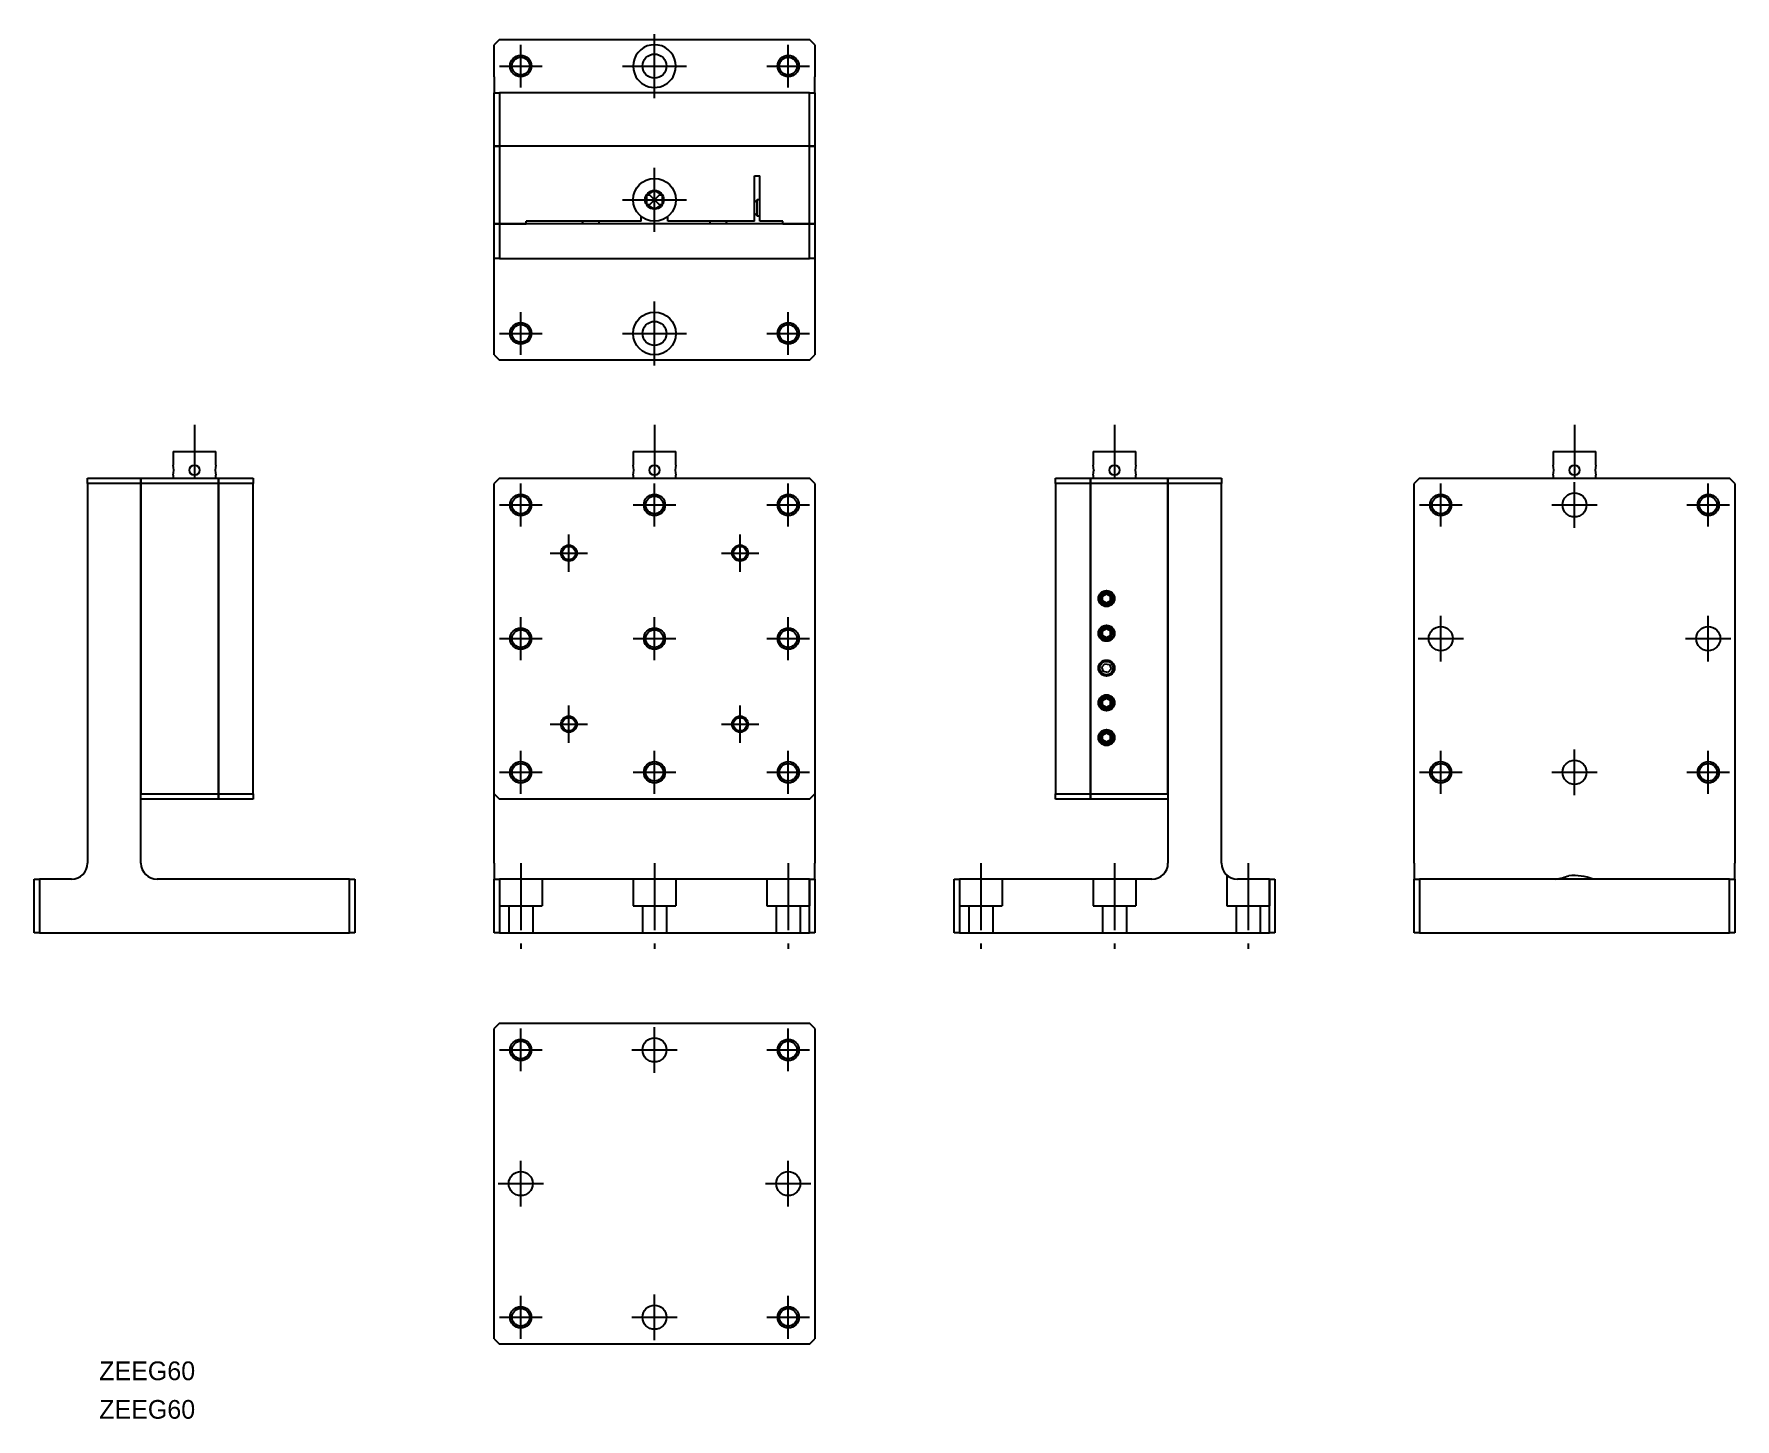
# Model space of a CAD drawing. Extents: x 50 to 368, y 12 to 271.
import ezdxf

# ---------------------------------------------------------------- set-up
doc = ezdxf.new("R2010")
doc.units = 0
doc.header["$LTSCALE"] = 10
doc.linetypes.add('CENTER', pattern=[2, 1.25, -0.25, 0.25, -0.25])
doc.linetypes.add('DASHED', pattern=[3.5, 2, -1.5])
doc.layers.get('0').update_dxf_attribs({"linetype": 'CONTINUOUS'})
doc.layers.add('CENTER', color=1, linetype='CENTER')
doc.styles.get("Standard").update_dxf_attribs({"font": 'FGP教科書体NT-M'})

msp = doc.modelspace()

# ---------------------------------------------------------------- linework, layer by layer
at = {"color": 7, "linetype": 'CONTINUOUS'}
for p, q in [((137, 270), (136, 269)), ((136, 263), (136, 269)), ((137, 270), (195, 270)), ((196, 269), (195, 270)), ((196, 269), (196, 263)), ((136, 263), (136, 260)), ((196, 260), (196, 263)), ((136, 250), (136, 260)), ((136, 260), (137, 260)), ((137, 260), (137, 250)), ((195, 260), (137, 260)), ((195, 250), (195, 260)), ((195, 260), (196, 260)), ((196, 260), (196, 250)), ((136, 235.5), (136, 250)), ((136, 250), (137, 250)), ((137, 250), (136, 250)), ((137, 250), (137, 235.5)), ((195, 250), (137, 250)), ((195, 250), (137, 250)), ((195, 235.5), (195, 250)), ((195, 250), (196, 250)), ((196, 250), (195, 250)), ((196, 250), (196, 235.5)), ((166, 241.732051), (164.5, 240.866025)), ((167.5, 240.866025), (166, 241.732051)), ((184.7, 244.5), (185.7, 244.5)), ((184.7, 236), (184.7, 244.5)), ((185.7, 236), (185.7, 244.5)), ((164.5, 240.866025), (164.5, 239.133975)), ((164.5, 239.133975), (166, 238.267949)), ((164.645448, 240.95), (165.05, 240.95)), ((165.05, 239.05), (164.645448, 239.05)), ((165.05, 240.95), (165.05, 241.183568)), ((166, 240), (165.05, 240.95)), ((165.05, 239.05), (166, 240)), ((165.05, 238.816432), (165.05, 239.05)), ((166.95, 240.95), (166, 240)), ((166, 240), (166.95, 239.05)), ((166, 238.267949), (167.5, 239.133975)), ((166.95, 241.183568), (166.95, 240.95)), ((166.95, 240.95), (167.354552, 240.95)), ((167.354552, 239.05), (166.95, 239.05)), ((166.95, 239.05), (166.95, 238.816432)), ((167.5, 239.133975), (167.5, 240.866025)), ((184.95, 239.75), (184.7, 239.5)), ((185.2, 240), (184.95, 239.75)), ((185.2, 237), (185.2, 240)), ((185.7, 240), (185.2, 240)), ((185.7, 240), (185.5, 240)), ((136, 229), (136, 235.5)), ((136, 235.5), (137, 235.5)), ((137, 235.5), (136, 235.5)), ((137, 235.5), (137, 229)), ((142, 235.5), (137, 235.5)), ((137, 235.5), (142, 235.5)), ((163.5, 236), (142, 236)), ((142, 235.5), (142, 236)), ((190, 235.5), (142, 235.5)), ((152.385426, 236), (152.674102, 235.5)), ((155.58392, 236), (155.58392, 235.5)), ((163.5, 236), (163.5, 236.877501)), ((168.5, 236), (168.5, 236.877501)), ((184.7, 236), (168.5, 236)), ((176.41608, 235.5), (176.41608, 236)), ((179.325898, 235.5), (179.614574, 236)), ((184.7, 237.5), (184.95, 237.25)), ((184.95, 237.25), (185.2, 237)), ((185.2, 237), (185.7, 237)), ((185.5, 237), (185.699981, 237)), ((190, 236), (185.7, 236)), ((190, 235.5), (190, 236)), ((195, 235.5), (190, 235.5)), ((190, 235.5), (195, 235.5)), ((195, 229), (195, 235.5)), ((195, 235.5), (196, 235.5)), ((196, 235.5), (195, 235.5)), ((196, 235.5), (196, 229)), ((137, 229), (136, 229)), ((136, 211), (136, 229)), ((137, 229), (195, 229)), ((196, 229), (195, 229)), ((196, 229), (196, 211)), ((136, 211), (137, 210)), ((195, 210), (137, 210)), ((195, 210), (196, 211)), ((76, 192.922533), (84, 192.922533)), ((76, 192.922533), (76, 190.372416)), ((84, 190.372327), (84, 192.922533)), ((162, 192.922533), (170, 192.922533)), ((162, 192.922533), (162, 190.372411)), ((170, 190.372386), (170, 192.922533)), ((248, 192.922533), (252, 192.922533)), ((248, 192.922533), (248, 190.372329)), ((252, 192.922533), (256, 192.922533)), ((256, 190.372417), (256, 192.922533)), ((334, 192.922533), (342, 192.922533)), ((334, 192.922533), (334, 190.372386)), ((342, 190.372416), (342, 192.922533)), ((60, 186.922533), (60, 187.922533)), ((60, 187.922533), (70, 187.922533)), ((70, 187.922533), (84.5, 187.922533)), ((70, 186.922533), (70, 187.922533)), ((70, 187.922533), (70, 186.922533)), ((76, 188.472738), (76, 187.922533)), ((84, 187.922533), (84, 188.472649)), ((84.5, 186.922533), (84.5, 187.922533)), ((84.5, 187.922533), (91, 187.922533)), ((84.5, 187.922533), (84.5, 186.922533)), ((91, 187.922533), (91, 186.922533)), ((137, 187.922533), (136, 186.922533)), ((137, 187.922533), (195, 187.922533)), ((162, 188.472747), (162, 187.922533)), ((170, 187.922533), (170, 188.472533)), ((196, 186.922533), (195, 187.922533)), ((241, 187.922533), (247.5, 187.922533)), ((241, 186.922533), (241, 187.922533)), ((247.5, 187.922533), (247.5, 186.922533)), ((247.5, 187.922533), (262, 187.922533)), ((247.5, 186.922533), (247.5, 187.922533)), ((248.11445, 189.422533), (248, 190.372533)), ((248, 188.472533), (248.11445, 189.422533)), ((248, 188.472649), (248, 187.922533)), ((248.114447, 189.427009), (248.11437, 189.397638)), ((256, 190.372533), (255.88555, 189.422533)), ((255.88555, 189.422533), (256, 188.472533)), ((255.885553, 189.418056), (255.88563, 189.447428)), ((256, 187.922533), (256, 188.472736)), ((262, 187.922533), (262, 186.922533)), ((262, 187.922533), (272, 187.922533)), ((262, 186.922533), (262, 187.922533)), ((272, 187.922533), (272, 186.922533)), ((309, 187.922533), (308, 186.922533)), ((309, 187.922533), (367, 187.922533)), ((334, 188.472533), (334, 187.922533)), ((342, 190.372533), (341.88555, 189.422533)), ((341.88555, 189.422533), (342, 188.472533)), ((341.885553, 189.417935), (341.88562, 189.445871)), ((342, 187.922533), (342, 188.472738)), ((368, 186.922533), (367, 187.922533)), ((60, 186.922533), (60, 115.922533)), ((70, 186.922533), (60, 186.922533)), ((84.5, 186.922533), (70, 186.922533)), ((70, 186.922533), (70, 128.922533)), ((70, 128.922533), (70, 186.922533)), ((91, 186.922533), (84.5, 186.922533)), ((84.5, 186.922533), (84.5, 128.922533)), ((84.5, 128.922533), (84.5, 186.922533)), ((91, 128.922533), (91, 186.922533)), ((136, 128.922533), (136, 186.922533)), ((196, 186.922533), (196, 128.922533)), ((247.5, 186.922533), (241, 186.922533)), ((241, 186.922533), (241, 128.922533)), ((247.5, 128.922533), (247.5, 186.922533)), ((262, 186.922533), (247.5, 186.922533)), ((247.5, 186.922533), (247.5, 128.922533)), ((262, 128.922533), (262, 186.922533)), ((262, 186.922533), (262, 128.922533)), ((272, 186.922533), (262, 186.922533)), ((272, 115.922533), (272, 186.922533)), ((308, 115.922533), (308, 186.922533)), ((368, 186.922533), (368, 115.922533)), ((249.75, 165.855545), (250.5, 166.288558)), ((249.75, 164.98952), (249.75, 165.855545)), ((250.5, 166.288558), (251.25, 165.855545)), ((251.25, 165.855545), (251.25, 164.98952)), ((251.25, 164.98952), (251.25, 165.855545)), ((250.5, 164.556507), (249.75, 164.98952)), ((249.75, 164.98952), (250.5, 164.556507)), ((251.25, 164.98952), (250.5, 164.556507)), ((250.5, 164.556507), (251.25, 164.98952)), ((249.75, 159.355545), (250.5, 159.788558)), ((249.75, 158.48952), (249.75, 159.355545)), ((250.5, 159.788558), (251.25, 159.355545)), ((251.25, 159.355545), (251.25, 158.48952)), ((251.25, 158.48952), (251.25, 159.355545)), ((250.5, 158.056507), (249.75, 158.48952)), ((249.75, 158.48952), (250.5, 158.056507)), ((251.25, 158.48952), (250.5, 158.056507)), ((250.5, 158.056507), (251.25, 158.48952)), ((249.64979, 152.587285), (250.217575, 153.241212)), ((250.217575, 153.241212), (251.067785, 153.07646)), ((251.067785, 153.07646), (251.35021, 152.25778)), ((249.932215, 151.768606), (249.64979, 152.587285)), ((250.782425, 151.603853), (249.932215, 151.768606)), ((251.35021, 152.25778), (250.782425, 151.603853)), ((249.75, 146.355545), (250.5, 146.788558)), ((249.75, 145.48952), (249.75, 146.355545)), ((250.5, 146.788558), (251.25, 146.355545)), ((251.25, 146.355545), (251.25, 145.48952)), ((251.25, 145.48952), (251.25, 146.355545)), ((250.5, 145.056507), (249.75, 145.48952)), ((249.75, 145.48952), (250.5, 145.056507)), ((251.25, 145.48952), (250.5, 145.056507)), ((250.5, 145.056507), (251.25, 145.48952)), ((249.75, 139.855545), (250.5, 140.288558)), ((250.5, 140.288558), (251.25, 139.855545)), ((249.75, 138.98952), (249.75, 139.855545)), ((250.5, 138.556507), (249.75, 138.98952)), ((249.75, 138.98952), (250.5, 138.556507)), ((251.25, 138.98952), (250.5, 138.556507)), ((250.5, 138.556507), (251.25, 138.98952)), ((251.25, 139.855545), (251.25, 138.98952)), ((251.25, 138.98952), (251.25, 139.855545)), ((70, 128.922533), (84.5, 128.922533)), ((70, 115.922533), (70, 128.922533)), ((84.5, 127.922533), (70, 127.922533)), ((84.5, 128.922533), (91, 128.922533)), ((84.5, 127.922533), (84.5, 128.922533)), ((84.5, 128.922533), (84.5, 127.922533)), ((91, 127.922533), (84.5, 127.922533)), ((91, 128.922533), (91, 127.922533)), ((136, 128.922533), (137, 127.922533)), ((136, 115.922533), (136, 128.922533)), ((195, 127.922533), (137, 127.922533)), ((195, 127.922533), (196, 128.922533)), ((196, 128.922533), (196, 115.922533)), ((241, 128.922533), (247.5, 128.922533)), ((241, 127.922533), (241, 128.922533)), ((247.5, 127.922533), (241, 127.922533)), ((247.5, 128.922533), (247.5, 127.922533)), ((247.5, 127.922533), (247.5, 128.922533)), ((247.5, 128.922533), (262, 128.922533)), ((262, 127.922533), (247.5, 127.922533)), ((262, 128.922533), (262, 115.922533)), ((136, 115.922533), (136, 112.922533)), ((196, 112.922533), (196, 115.922533)), ((308, 115.922533), (308, 112.922533)), ((368, 112.922533), (368, 115.922533)), ((50, 102.922533), (50, 112.922533)), ((50, 112.922533), (51, 112.922533)), ((51, 112.922533), (51, 102.922533)), ((57, 112.922533), (51, 112.922533)), ((109, 112.922533), (73, 112.922533)), ((109, 102.922533), (109, 112.922533)), ((109, 112.922533), (110, 112.922533)), ((110, 112.922533), (110, 102.922533)), ((136, 102.922533), (136, 112.922533)), ((136, 112.922533), (137, 112.922533)), ((137, 112.922533), (137, 102.922533)), ((195, 112.922533), (137, 112.922533)), ((195, 102.922533), (195, 112.922533)), ((195, 112.922533), (196, 112.922533)), ((196, 112.922533), (196, 102.922533)), ((222, 102.922533), (222, 112.922533)), ((222, 112.922533), (223, 112.922533)), ((223, 112.922533), (223, 102.922533)), ((259, 112.922533), (223, 112.922533)), ((281, 112.922533), (275, 112.922533)), ((281, 102.922533), (281, 112.922533)), ((281, 112.922533), (282, 112.922533)), ((282, 112.922533), (282, 102.922533)), ((308, 102.922533), (308, 112.922533)), ((308, 112.922533), (309, 112.922533)), ((309, 112.922533), (309, 102.922533)), ((367, 112.922533), (309, 112.922533)), ((367, 102.922533), (367, 112.922533)), ((367, 112.922533), (368, 112.922533)), ((368, 112.922533), (368, 102.922533)), ((51, 102.922533), (50, 102.922533)), ((51, 102.922533), (109, 102.922533)), ((110, 102.922533), (109, 102.922533)), ((137, 102.922533), (136, 102.922533)), ((137, 102.922533), (195, 102.922533)), ((196, 102.922533), (195, 102.922533)), ((223, 102.922533), (222, 102.922533)), ((223, 102.922533), (281, 102.922533)), ((282, 102.922533), (281, 102.922533)), ((309, 102.922533), (308, 102.922533)), ((309, 102.922533), (367, 102.922533)), ((368, 102.922533), (367, 102.922533)), ((137, 86), (136, 85)), ((137, 86), (195, 86)), ((196, 85), (195, 86)), ((136, 27), (136, 85)), ((196, 85), (196, 27)), ((136, 27), (137, 26)), ((195, 26), (137, 26)), ((195, 26), (196, 27))]:
    msp.add_line(p, q, dxfattribs=at)
at = {"color": 3, "linetype": 'DASHED'}
for p, q in [((137, 112.922533), (137, 107.922533)), ((145, 112.922533), (145, 107.922533)), ((162, 112.922533), (162, 107.922533)), ((170, 112.922533), (170, 107.922533)), ((187, 112.922533), (187, 107.922533)), ((195, 112.922533), (195, 107.922533)), ((223, 112.922533), (223, 107.922533)), ((231, 112.922533), (231, 107.922533)), ((248, 112.922533), (248, 107.922533)), ((256, 112.922533), (256, 107.922533)), ((273, 113.686465), (273, 107.922533)), ((281, 112.922533), (281, 107.922533)), ((137, 107.922533), (145, 107.922533)), ((138.75, 107.922533), (138.75, 102.922533)), ((143.25, 107.922533), (143.25, 102.922533)), ((162, 107.922533), (170, 107.922533)), ((163.75, 107.922533), (163.75, 102.922533)), ((168.25, 107.922533), (168.25, 102.922533)), ((187, 107.922533), (195, 107.922533)), ((188.75, 107.922533), (188.75, 102.922533)), ((193.25, 107.922533), (193.25, 102.922533)), ((223, 107.922533), (231, 107.922533)), ((224.75, 107.922533), (224.75, 102.922533)), ((229.25, 107.922533), (229.25, 102.922533)), ((248, 107.922533), (256, 107.922533)), ((249.75, 107.922533), (249.75, 102.922533)), ((254.25, 107.922533), (254.25, 102.922533)), ((273, 107.922533), (281, 107.922533)), ((274.75, 107.922533), (274.75, 102.922533)), ((279.25, 107.922533), (279.25, 102.922533))]:
    msp.add_line(p, q, dxfattribs=at)
at = {"color": 7, "linetype": 'CONTINUOUS'}
for centre, radius in [((166, 265), 2.25), ((141, 265), 1.65), ((191, 265), 1.65), ((166, 240), 4), ((166, 240), 1.75), ((141, 215), 1.65), ((166, 215), 4), ((166, 215), 2.25), ((191, 215), 1.65), ((79.999996, 189.422483), 0.949996), ((166.000039, 189.422831), 0.949961), ((252.00005, 189.422528), 0.949996), ((337.999998, 189.422483), 0.949998), ((141, 182.922533), 1.65), ((166, 182.922533), 1.65), ((191, 182.922533), 1.65), ((313, 182.922533), 1.65), ((338, 182.922533), 2.25), ((363, 182.922533), 1.65), ((150, 173.922533), 1.25), ((182, 173.922533), 1.25), ((250.5, 165.422533), 1.25), ((250.5, 165.422533), 1), ((141, 157.922533), 1.65), ((166, 157.922533), 1.65), ((191, 157.922533), 1.65), ((250.5, 158.922533), 1.25), ((250.5, 158.922533), 1), ((313, 157.922533), 2.25), ((363, 157.922533), 2.25), ((250.5, 152.422533), 1.25), ((250.5, 145.922533), 1.25), ((250.5, 145.922533), 1), ((150, 141.922533), 1.25), ((182, 141.922533), 1.25), ((250.5, 139.422533), 1.25), ((250.5, 139.422533), 1), ((141, 132.922533), 1.65), ((166, 132.922533), 1.65), ((191, 132.922533), 1.65), ((313, 132.922533), 1.65), ((338, 132.922533), 2.25), ((363, 132.922533), 1.65), ((166, 81), 2.25), ((141, 81), 1.65), ((191, 81), 1.65), ((141, 56), 2.25), ((191, 56), 2.25), ((141, 31), 1.65), ((166, 31), 2.25), ((191, 31), 1.65)]:
    msp.add_circle(centre, radius, dxfattribs=at)
at = {"color": 3, "linetype": 'CONTINUOUS'}
for centre, radius in [((141, 265), 2), ((191, 265), 2), ((141, 215), 2), ((191, 215), 2), ((141, 182.922533), 2), ((166, 182.922533), 2), ((191, 182.922533), 2), ((313, 182.922533), 2), ((363, 182.922533), 2), ((150, 173.922533), 1.5), ((182, 173.922533), 1.5), ((250.5, 165.422533), 1.5), ((141, 157.922533), 2), ((166, 157.922533), 2), ((191, 157.922533), 2), ((250.5, 158.922533), 1.5), ((250.5, 152.422533), 1.5), ((250.5, 145.922533), 1.5), ((150, 141.922533), 1.5), ((182, 141.922533), 1.5), ((250.5, 139.422533), 1.5), ((141, 132.922533), 2), ((166, 132.922533), 2), ((191, 132.922533), 2), ((313, 132.922533), 2), ((363, 132.922533), 2), ((141, 81), 2), ((191, 81), 2), ((141, 31), 2), ((191, 31), 2)]:
    msp.add_circle(centre, radius, dxfattribs=at)
at = {"color": 7, "linetype": 'CONTINUOUS'}
for centre, radius, start, end in [((166, 265), 4, 330, 210), ((166, 265.00008), 4.00004, 210.000988, 329.999012), ((72.114151, 189.422533), 4.00029, 346.261981, 13.738019), ((87.885849, 189.422533), 4.00029, 166.261981, 193.738019), ((158.114055, 189.422533), 4.000383, 346.262306, 13.737694), ((173.885676, 189.422533), 4.000122, 166.261392, 193.738608), ((330.11437, 189.422533), 4.000078, 346.261237, 13.738763), ((57, 115.922533), 3, 270, 0), ((73, 115.922533), 3, 180, 270), ((259, 115.922533), 3, 270, 0), ((275, 115.922533), 3, 180, 270), ((329.416993, 136.848542), 24.46747, 282.07621841, 287.9072119), ((337.87541, 103.922364), 9.68926, 68.26104671, 95.53905278)]:
    msp.add_arc(centre, radius, start, end, dxfattribs=at)
at = {"layer": 'CENTER', "color": 1, "linetype": 'CENTER'}
for p, q in [((166, 259.00004), (166, 271.000119)), ((141, 261), (141, 269)), ((191, 261), (191, 269)), ((137, 265), (145, 265)), ((159.99996, 265.00008), (172.00004, 265.00008)), ((187, 265), (195, 265)), ((166, 234), (166, 246)), ((160, 240), (172, 240)), ((166, 209), (166, 221)), ((141, 211), (141, 219)), ((191, 211), (191, 219)), ((137, 215), (145, 215)), ((160, 215), (172, 215)), ((187, 215), (195, 215)), ((80, 197.922533), (80, 187.922533)), ((166, 197.922533), (166, 187.922533)), ((252, 197.922533), (252, 187.922533)), ((338, 197.922533), (338, 187.922533)), ((141, 178.922533), (141, 186.922533)), ((166, 178.922533), (166, 186.922533)), ((191, 178.922533), (191, 186.922533)), ((313, 178.922533), (313, 186.922533)), ((338, 178.672533), (338, 187.172533)), ((363, 178.922533), (363, 186.922533)), ((137, 182.922533), (145, 182.922533)), ((162, 182.922533), (170, 182.922533)), ((187, 182.922533), (195, 182.922533)), ((309, 182.922533), (317, 182.922533)), ((333.75, 182.922533), (342.25, 182.922533)), ((359, 182.922533), (367, 182.922533)), ((150, 170.422533), (150, 177.422533)), ((182, 170.422533), (182, 177.422533)), ((146.5, 173.922533), (153.5, 173.922533)), ((178.5, 173.922533), (185.5, 173.922533)), ((141, 153.922533), (141, 161.922533)), ((166, 153.922533), (166, 161.922533)), ((191, 153.922533), (191, 161.922533)), ((313, 153.672533), (313, 162.172533)), ((363, 153.672533), (363, 162.172533)), ((137, 157.922533), (145, 157.922533)), ((162, 157.922533), (170, 157.922533)), ((187, 157.922533), (195, 157.922533)), ((308.75, 157.922533), (317.25, 157.922533)), ((358.75, 157.922533), (367.25, 157.922533)), ((150, 138.422533), (150, 145.422533)), ((182, 138.422533), (182, 145.422533)), ((146.5, 141.922533), (153.5, 141.922533)), ((178.5, 141.922533), (185.5, 141.922533)), ((141, 128.922533), (141, 136.922533)), ((166, 128.922533), (166, 136.922533)), ((191, 128.922533), (191, 136.922533)), ((313, 128.922533), (313, 136.922533)), ((338, 128.672533), (338, 137.172533)), ((363, 128.922533), (363, 136.922533)), ((137, 132.922533), (145, 132.922533)), ((162, 132.922533), (170, 132.922533)), ((187, 132.922533), (195, 132.922533)), ((309, 132.922533), (317, 132.922533)), ((333.75, 132.922533), (342.25, 132.922533)), ((359, 132.922533), (367, 132.922533)), ((141, 115.922533), (141, 99.922533)), ((166, 115.922533), (166, 99.922533)), ((191, 115.922533), (191, 99.922533)), ((227, 115.922533), (227, 99.922533)), ((252, 115.922533), (252, 99.922533)), ((277, 115.922533), (277, 99.922533)), ((141, 77), (141, 85)), ((166, 76.75), (166, 85.25)), ((191, 77), (191, 85)), ((137, 81), (145, 81)), ((161.75, 81), (170.25, 81)), ((187, 81), (195, 81)), ((141, 51.75), (141, 60.25)), ((191, 51.75), (191, 60.25)), ((136.75, 56), (145.25, 56)), ((186.75, 56), (195.25, 56)), ((141, 27), (141, 35)), ((166, 26.75), (166, 35.25)), ((191, 27), (191, 35)), ((137, 31), (145, 31)), ((161.75, 31), (170.25, 31)), ((187, 31), (195, 31))]:
    msp.add_line(p, q, dxfattribs=at)

# ---------------------------------------------------------------- texts
at = {"color": 7}
for p in [(62.177209, 19.241778), (62.177209, 12.030376)]:
    msp.add_text('ZEEG60', height=3.5, dxfattribs=at).set_placement(p)

doc.saveas('drawing.dxf')
